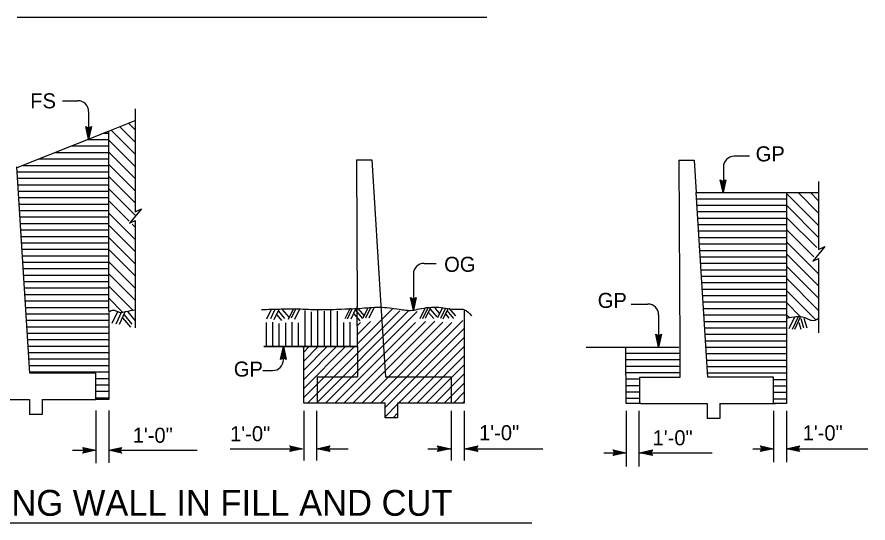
# Model space of a CAD drawing. Extents: x -894 to 866, y -476 to 714.
# Drawn here: x -258.7 to 136.9, y -122.5 to 112.6 of the extents above; entities that cross this region are included whole.
import ezdxf

# ---------------------------------------------------------------- set-up
doc = ezdxf.new("R2010")
doc.units = 0
for name, color, linetype in [('56 Stage 3 Anno', 7, 'Continuous'), ('57 Undefined', 7, 'Continuous'), ('59 Sndwall Anno', 7, 'Continuous'), ('60 Nongeo Data', 7, 'Continuous')]:
    doc.layers.add(name, color=color, linetype=linetype)

msp = doc.modelspace()

# ---------------------------------------------------------------- linework, layer by layer
at = {"layer": '56 Stage 3 Anno'}
for p, q in [((-237.62, 73.72), (-230.47, 73.72)), ((-225.47, 68.72), (-225.47, 55.81)), ((-225.47, 55.81), (-226.8, 61.81)), ((-226.8, 61.81), (-226.8, 61.81)), ((-226.8, 61.81), (-225.47, 61.01)), ((-225.48, 57.2), (-226.44, 61.58)), ((-225.47, 58.57), (-226.1, 61.4)), ((-225.47, 59.96), (-225.74, 61.16)), ((-225.47, 61.01), (-224.13, 61.81)), ((-224.13, 61.81), (-225.47, 55.81)), ((-224.49, 61.59), (-225.47, 57.19)), ((-224.85, 61.36), (-225.47, 58.57)), ((-225.19, 61.18), (-225.47, 59.96)), ((-224.13, 61.81), (-224.13, 61.81)), ((-225.47, 55.81), (-225.47, 55.81)), ((81.76, 47.91), (74.64, 47.91)), ((69.64, 42.91), (69.64, 32.04)), ((69.53, 31.02), (68.2, 37.02)), ((68.2, 37.02), (68.2, 37.02)), ((68.2, 37.02), (69.53, 36.22)), ((69.53, 32.41), (68.56, 36.79)), ((69.53, 33.78), (68.91, 36.61)), ((69.53, 35.16), (69.27, 36.37)), ((69.53, 36.22), (70.87, 37.02)), ((70.87, 37.02), (69.53, 31.02)), ((70.51, 36.8), (69.53, 32.4)), ((70.15, 36.57), (69.53, 33.78)), ((69.81, 36.39), (69.53, 35.16)), ((70.87, 37.02), (70.87, 37.02)), ((69.53, 31.02), (69.53, 31.02)), ((-69.47, -1.88), (-63.8, -1.88)), ((-74.47, -6.88), (-74.47, -23.68)), ((-74.47, -23.68), (-75.8, -17.68)), ((-75.8, -17.68), (-75.8, -17.68)), ((-75.8, -17.68), (-74.47, -18.48)), ((-74.48, -22.29), (-75.45, -17.92)), ((-74.47, -20.92), (-75.1, -18.1)), ((-74.47, -19.54), (-74.74, -18.33)), ((-74.47, -18.48), (-73.13, -17.68)), ((-73.13, -17.68), (-74.47, -23.68)), ((-73.49, -17.9), (-74.47, -22.3)), ((-73.85, -18.13), (-74.47, -20.92)), ((-74.2, -18.31), (-74.47, -19.54)), ((-73.13, -17.68), (-73.13, -17.68)), ((-74.47, -23.68), (-74.47, -23.68)), ((26.77, -20.77), (34.56, -20.77)), ((39.56, -25.77), (39.56, -40.78)), ((39.56, -40.78), (38.23, -34.78)), ((38.23, -34.78), (38.23, -34.78)), ((38.23, -34.78), (39.56, -35.58)), ((39.56, -39.39), (38.59, -35.02)), ((39.56, -38.02), (38.94, -35.2)), ((39.56, -36.64), (39.3, -35.43)), ((39.56, -35.58), (40.9, -34.78)), ((40.9, -34.78), (39.56, -40.78)), ((40.54, -35), (39.56, -39.4)), ((40.18, -35.23), (39.56, -38.02)), ((39.84, -35.41), (39.56, -36.64)), ((40.9, -34.78), (40.9, -34.78)), ((-136.23, -46.59), (-134.89, -40.59)), ((-135.87, -46.37), (-134.89, -41.97)), ((-135.51, -46.14), (-134.89, -43.35)), ((-134.89, -46.69), (-134.89, -40.59)), ((-134.89, -40.59), (-134.89, -40.59)), ((-134.89, -40.59), (-133.56, -46.59)), ((-134.89, -41.98), (-133.92, -46.35)), ((-134.89, -43.35), (-134.27, -46.18)), ((39.56, -40.78), (39.56, -40.78)), ((-134.89, -45.79), (-136.23, -46.59)), ((-136.23, -46.59), (-136.23, -46.59)), ((-135.17, -45.96), (-134.89, -44.73)), ((-134.89, -44.73), (-134.62, -45.94)), ((-133.56, -46.59), (-134.89, -45.79)), ((-133.56, -46.59), (-133.56, -46.59)), ((-144.45, -51.69), (-139.89, -51.69)), ((-222.1, -70.28), (-222.09, -94.74)), ((-216.1, -70.28), (-216.09, -94.61)), ((-125.46, -70.41), (-125.46, -93.52)), ((-119.46, -70.41), (-119.46, -93.52)), ((-56.83, -70.4), (-56.83, -93.51)), ((-50.83, -70.4), (-50.83, -93.51)), ((24.39, -70.4), (24.39, -96.23)), ((30.39, -70.4), (30.39, -96.23)), ((93.01, -70.4), (93.01, -94.32)), ((99.01, -70.4), (99.01, -94.32)), ((-131.16, -88.01), (-131.96, -86.67)), ((-131.96, -86.67), (-131.96, -86.67)), ((-131.96, -86.67), (-125.96, -88.01)), ((-131.74, -87.03), (-127.34, -88.01)), ((-119.31, -88.01), (-113.31, -86.68)), ((-113.31, -86.68), (-114.11, -88.01)), ((-113.31, -86.68), (-113.31, -86.68)), ((-62.37, -88.01), (-63.17, -86.67)), ((-63.17, -86.67), (-63.17, -86.67)), ((-63.17, -86.67), (-57.17, -88.01)), ((-62.96, -87.03), (-58.55, -88.01)), ((-50.53, -88.01), (-44.53, -86.68)), ((-44.53, -86.68), (-45.33, -88.01)), ((-44.53, -86.68), (-44.53, -86.68)), ((87.68, -88.01), (86.88, -86.67)), ((86.88, -86.67), (86.88, -86.67)), ((86.88, -86.67), (92.88, -88.01)), ((87.09, -87.03), (91.5, -88.01)), ((98.98, -88.01), (104.98, -86.68)), ((104.98, -86.68), (104.18, -88.01)), ((104.98, -86.68), (104.98, -86.68)), ((-232.9, -88.77), (-222.1, -88.77)), ((-227.3, -88.77), (-228.1, -87.43)), ((-228.1, -87.43), (-228.1, -87.43)), ((-228.1, -87.43), (-222.1, -88.77)), ((-222.1, -88.77), (-228.1, -90.1)), ((-228.1, -90.1), (-227.3, -88.77)), ((-228.1, -90.1), (-228.1, -90.1)), ((-227.88, -87.78), (-223.48, -88.77)), ((-223.49, -88.77), (-227.86, -89.74)), ((-224.86, -88.77), (-227.68, -89.39)), ((-227.65, -88.14), (-224.86, -88.77)), ((-227.47, -88.49), (-226.24, -88.76)), ((-226.24, -88.76), (-227.45, -89.03)), ((-222.1, -88.77), (-222.1, -88.77)), ((-216.1, -88.77), (-210.1, -87.44)), ((-210.1, -90.11), (-216.1, -88.77)), ((-216.1, -88.77), (-216.1, -88.77)), ((-216.1, -88.77), (-174.92, -88.77)), ((-210.31, -89.75), (-214.72, -88.77)), ((-214.7, -88.76), (-210.33, -87.8)), ((-213.33, -88.77), (-210.51, -88.14)), ((-210.55, -89.39), (-213.33, -88.77)), ((-211.95, -88.77), (-210.74, -88.5)), ((-210.72, -89.05), (-211.95, -88.77)), ((-210.1, -87.44), (-210.9, -88.77)), ((-210.9, -88.77), (-210.1, -90.11)), ((-210.1, -87.44), (-210.1, -87.44)), ((-210.1, -90.11), (-210.1, -90.11)), ((-159.68, -88.01), (-125.96, -88.01)), ((-125.96, -88.01), (-131.96, -89.34)), ((-131.96, -89.34), (-131.16, -88.01)), ((-131.96, -89.34), (-131.96, -89.34)), ((-127.35, -88.01), (-131.72, -88.98)), ((-128.72, -88.01), (-131.55, -88.63)), ((-131.51, -87.38), (-128.72, -88.01)), ((-131.33, -87.73), (-130.1, -88.01)), ((-130.1, -88.01), (-131.31, -88.27)), ((-125.96, -88.01), (-125.96, -88.01)), ((-119.49, -88.01), (-108.76, -88.01)), ((-119.31, -88.01), (-104.7, -88.01)), ((-113.31, -89.35), (-119.31, -88.01)), ((-119.31, -88.01), (-119.31, -88.01)), ((-113.53, -88.99), (-117.93, -88.01)), ((-117.92, -88.01), (-113.55, -87.04)), ((-116.55, -88.01), (-113.72, -87.39)), ((-113.76, -88.63), (-116.55, -88.01)), ((-115.17, -88.01), (-113.96, -87.74)), ((-113.94, -88.29), (-115.17, -88.01)), ((-114.11, -88.01), (-113.31, -89.35)), ((-113.31, -89.35), (-113.31, -89.35)), ((-67.8, -88.01), (-57.17, -88.01)), ((-66.49, -88.01), (-56.81, -88.01)), ((-57.17, -88.01), (-63.17, -89.34)), ((-63.17, -89.34), (-62.37, -88.01)), ((-63.17, -89.34), (-63.17, -89.34)), ((-58.56, -88.01), (-62.94, -88.98)), ((-59.94, -88.01), (-62.76, -88.63)), ((-62.72, -87.38), (-59.94, -88.01)), ((-62.55, -87.73), (-61.32, -88.01)), ((-61.32, -88.01), (-62.53, -88.27)), ((-57.17, -88.01), (-57.17, -88.01)), ((-50.89, -88.01), (-14.25, -88.01)), ((-44.53, -89.35), (-50.53, -88.01)), ((-50.53, -88.01), (-50.53, -88.01)), ((-50.53, -88.01), (-40.15, -88.01)), ((-44.74, -88.99), (-49.15, -88.01)), ((-49.14, -88.01), (-44.76, -87.04)), ((-47.77, -88.01), (-44.94, -87.39)), ((-44.98, -88.63), (-47.77, -88.01)), ((-46.38, -88.01), (-45.18, -87.74)), ((-45.15, -88.29), (-46.38, -88.01)), ((-45.33, -88.01), (-44.53, -89.35)), ((-44.53, -89.35), (-44.53, -89.35)), ((14.07, -89.92), (24.36, -89.92)), ((19.16, -89.92), (18.36, -88.58)), ((18.36, -88.58), (18.36, -88.58)), ((18.36, -88.58), (24.36, -89.92)), ((24.36, -89.92), (18.36, -91.25)), ((18.36, -91.25), (19.16, -89.92)), ((18.58, -88.93), (22.98, -89.91)), ((22.97, -89.92), (18.6, -90.89)), ((21.6, -89.91), (18.77, -90.54)), ((18.81, -89.29), (21.6, -89.91)), ((18.99, -89.64), (20.22, -89.91)), ((20.22, -89.91), (19.01, -90.18)), ((24.36, -89.92), (24.36, -89.92)), ((30.65, -89.92), (36.65, -88.59)), ((36.65, -91.26), (30.65, -89.92)), ((30.65, -89.92), (30.65, -89.92)), ((30.65, -89.92), (64.49, -89.92)), ((36.43, -90.9), (32.03, -89.92)), ((32.04, -89.91), (36.41, -88.94)), ((33.41, -89.92), (36.24, -89.29)), ((36.2, -90.54), (33.41, -89.92)), ((34.79, -89.92), (36, -89.65)), ((36.02, -90.19), (34.79, -89.92)), ((36.65, -88.59), (35.85, -89.92)), ((35.85, -89.92), (36.65, -91.26)), ((36.65, -88.59), (36.65, -88.59)), ((83.29, -88.01), (92.88, -88.01)), ((92.88, -88.01), (86.88, -89.34)), ((86.88, -89.34), (87.68, -88.01)), ((86.88, -89.34), (86.88, -89.34)), ((91.49, -88.01), (87.11, -88.98)), ((90.11, -88.01), (87.29, -88.63)), ((87.33, -87.38), (90.11, -88.01)), ((87.5, -87.73), (88.73, -88.01)), ((88.73, -88.01), (87.52, -88.27)), ((92.88, -88.01), (92.88, -88.01)), ((104.98, -89.35), (98.98, -88.01)), ((98.98, -88.01), (98.98, -88.01)), ((98.98, -88.01), (136.88, -88.01)), ((104.77, -88.99), (100.36, -88.01)), ((100.38, -88.01), (104.75, -87.04)), ((101.75, -88.01), (104.57, -87.39)), ((104.53, -88.63), (101.75, -88.01)), ((103.13, -88.01), (104.34, -87.74)), ((104.36, -88.29), (103.13, -88.01)), ((104.18, -88.01), (104.98, -89.35)), ((104.98, -89.35), (104.98, -89.35)), ((18.36, -91.25), (18.36, -91.25)), ((36.65, -91.26), (36.65, -91.26))]:
    msp.add_line(p, q, dxfattribs=at)
for centre, start, end in [((-230.47, 68.72), 0.0032, 90.0032), ((74.64, 42.91), 90.0033, 180.0033), ((-69.47, -6.88), 90, 180), ((34.56, -25.77), 0, 90), ((-139.89, -46.69), 270, 360)]:
    msp.add_arc(centre, 5, start, end, dxfattribs=at)
at = {"layer": '57 Undefined'}
for p, q in [((-258.61, 112.63), (-40.35, 112.63)), ((-327.06, -122.55), (-19.35, -122.55))]:
    msp.add_line(p, q, dxfattribs=at)
at = {"layer": '59 Sndwall Anno'}
for p, q in [((-140.54, -23.36), (-142.71, -27.86)), ((-138.86, -23.36), (-140.91, -27.61)), ((-136.87, -23.05), (-139.3, -28.11)), ((-135.57, -23.09), (-132.33, -26.87)), ((-130.39, -23.14), (-132.74, -28.02)), ((-129.06, -22.9), (-131.22, -27.4)), ((-127.4, -23.11), (-129.74, -27.98)), ((-103.9, -22.76), (-106.25, -27.64)), ((-102.9, -22.91), (-105.25, -27.79)), ((-101.22, -22.91), (-103.57, -27.79)), ((-101.53, -23.48), (-98.16, -27.43)), ((-100.25, -22.83), (-97.24, -26.35)), ((-95.63, -22.53), (-97.98, -27.41)), ((-94.4, -22.53), (-96.75, -27.41)), ((-92.87, -22.53), (-95.22, -27.41)), ((-69.13, -22.84), (-71.48, -27.71)), ((-67.91, -22.84), (-70.26, -27.71)), ((-66.68, -22.68), (-69.03, -27.56)), ((-66.65, -23.16), (-63.56, -26.78)), ((-64.5, -22.63), (-62.4, -25.08)), ((-60.94, -22.38), (-63.29, -27.25)), ((-59.48, -22.68), (-61.83, -27.56)), ((-58.41, -22.99), (-60.76, -27.87)), ((-57.92, -22.7), (-54.83, -26.32)), ((-211.91, -24.12), (-214.68, -29.87)), ((-210.08, -24.43), (-212.84, -30.17)), ((-208.54, -24.58), (-211.31, -30.33)), ((-209.69, -27.22), (-206.04, -31.5)), ((-208.93, -25.84), (-205.27, -30.12)), ((-207.4, -24.31), (-203.74, -28.59)), ((-137.86, -25.84), (-135.7, -28.38)), ((-137.1, -24.16), (-134.31, -27.43)), ((-102.18, -25.38), (-99.39, -28.65)), ((-67.41, -24.69), (-64.95, -27.57)), ((-59.6, -25.38), (-57.9, -27.38)), ((-58.83, -23.85), (-55.75, -27.47)), ((102.73, -26.87), (100.09, -32.35)), ((104.43, -26.8), (101.66, -32.55)), ((105.42, -26.88), (102.66, -32.62)), ((105.62, -27.58), (106.87, -31.86)), ((107.14, -27.4), (108.43, -31.81)), ((104.69, -29.32), (105.6, -32.41))]:
    msp.add_line(p, q, dxfattribs=at)
for points in [[(-203.83, 48.85), (-215.01, 60.02)], [(-203.83, 54.5), (-210.96, 61.64)], [(-203.83, 60.16), (-206.92, 63.25)], [(-225.87, 55.68), (-216.1, 55.68)], [(-218.36, 58.68), (-216.1, 58.68)], [(-203.83, 43.19), (-216.1, 55.46)], [(-233.38, 52.68), (-216.1, 52.68)], [(-240.89, 49.68), (-216.1, 49.68)], [(-203.83, 37.53), (-216.1, 49.81)], [(-255.92, 43.68), (-216.1, 43.68)], [(-248.41, 46.68), (-216.1, 46.68)], [(-203.83, 31.88), (-216.1, 44.15)], [(-258.65, 40.68), (-216.1, 40.68)], [(-258.46, 37.68), (-216.1, 37.68)], [(-203.83, 26.22), (-216.1, 38.49)], [(-258.27, 34.68), (-216.1, 34.68)], [(-258.08, 31.68), (-216.1, 31.68)], [(-203.83, 20.56), (-216.1, 32.83)], [(-257.89, 28.68), (-216.1, 28.68)], [(57.13, 28.18), (99, 28.18)], [(113.86, 15.77), (99.14, 30.48)], [(113.79, 21.68), (104.44, 31.03)], [(113.79, 27.33), (110.1, 31.03)], [(-257.7, 25.68), (-216.1, 25.68)], [(-206.62, 17.7), (-216.1, 27.18)], [(57.32, 25.18), (99, 25.18)], [(113.79, 10.36), (99.01, 25.15)], [(-257.51, 22.68), (-216.1, 22.68)], [(-203.83, 9.25), (-216.1, 21.52)], [(57.51, 22.18), (99.01, 22.18)], [(-257.32, 19.68), (-216.1, 19.68)], [(-257.13, 16.68), (-216.1, 16.68)], [(-203.83, 3.59), (-216.1, 15.86)], [(-203.83, 14.9), (-205.25, 16.32)], [(57.7, 19.18), (99.01, 19.18)], [(57.89, 16.18), (99.01, 16.18)], [(113.04, 5.45), (99.01, 19.49)], [(-256.94, 13.68), (-216.1, 13.68)], [(58.08, 13.18), (99.01, 13.18)], [(111.71, 1.13), (99.01, 13.83)], [(-256.75, 10.68), (-216.1, 10.68)], [(-203.83, -2.07), (-216.1, 10.21)], [(58.27, 10.18), (99.01, 10.18)], [(113.79, -6.61), (99.01, 8.18)], [(-256.56, 7.68), (-216.1, 7.68)], [(-256.38, 4.68), (-216.1, 4.68)], [(-203.83, -7.72), (-216.1, 4.55)], [(58.46, 7.18), (99.01, 7.18)], [(58.65, 4.18), (99.01, 4.18)], [(-256.19, 1.68), (-216.1, 1.68)], [(58.84, 1.18), (99.01, 1.18)], [(114.04, -12.52), (99.01, 2.52)], [(-256, -1.32), (-216.1, -1.32)], [(-203.83, -13.38), (-216.1, -1.11)], [(59.03, -1.82), (99.01, -1.82)], [(113.79, -17.92), (99.01, -3.14)], [(-255.81, -4.32), (-216.1, -4.32)], [(-255.62, -7.32), (-216.1, -7.32)], [(-203.83, -19.04), (-216.1, -6.77)], [(59.21, -4.82), (99.01, -4.82)], [(59.4, -7.82), (99.01, -7.82)], [(-255.43, -10.32), (-216.1, -10.32)], [(59.59, -10.82), (99.01, -10.82)], [(113.79, -23.58), (99.01, -8.8)], [(-255.24, -13.32), (-216.1, -13.32)], [(-204.68, -23.84), (-216.1, -12.42)], [(59.78, -13.82), (99.01, -13.82)], [(112.56, -28.01), (99.01, -14.45)], [(-255.05, -16.32), (-216.1, -16.32)], [(-254.86, -19.32), (-216.1, -19.32)], [(-209.54, -24.64), (-216.1, -18.08)], [(59.97, -16.82), (99.01, -16.82)], [(-254.67, -22.32), (-216.1, -22.32)], [(-119.5, -66.82), (-76.38, -23.69)], [(-100.5, -39.33), (-84.22, -23.05)], [(60.16, -19.82), (99.01, -19.82)], [(60.35, -22.82), (99.01, -22.82)], [(105.72, -26.82), (99.01, -20.11)], [(-254.48, -25.32), (-216.1, -25.32)], [(-124.8, -40.59), (-124.8, -23.82)], [(-123.74, -66.82), (-80.81, -23.88)], [(-121.8, -40.59), (-121.8, -24.33)], [(-118.8, -40.59), (-118.8, -23.82)], [(-115.8, -40.59), (-115.8, -24.07)], [(-115.26, -66.82), (-72.72, -24.28)], [(-112.8, -40.59), (-112.8, -23.82)], [(-109.8, -40.59), (-109.8, -24.07)], [(60.54, -25.82), (99.01, -25.82)], [(100.5, -27.26), (99.01, -25.77)], [(-254.29, -28.32), (-216.1, -28.32)], [(-254.1, -31.32), (-216.1, -31.32)], [(-142.8, -40.59), (-142.8, -29.32)], [(-139.8, -40.59), (-139.8, -29.18)], [(-136.8, -40.59), (-136.8, -29.87)], [(-133.8, -40.59), (-133.8, -29.59)], [(-130.8, -40.59), (-130.8, -29.18)], [(-127.8, -40.59), (-127.8, -29.46)], [(-111.02, -66.82), (-73.54, -29.34)], [(-106.8, -40.59), (-106.8, -29.32)], [(-106.78, -66.82), (-68.88, -28.92)], [(-103.8, -40.59), (-103.8, -29.18)], [(-102.53, -66.82), (-64.43, -28.72)], [(-100.55, -30.89), (-99, -29.34)], [(-100.53, -35.11), (-94.34, -28.93)], [(-98.29, -66.82), (-60.74, -29.27)], [(-94.05, -66.82), (-56.63, -29.4)], [(-89.81, -66.82), (-51.39, -28.4)], [(60.73, -28.82), (99.01, -28.82)], [(-253.92, -34.32), (-216.1, -34.32)], [(-87.64, -68.9), (-50.84, -32.09)], [(60.92, -31.82), (99.01, -31.82)], [(61.11, -34.82), (99.01, -34.82)], [(-253.73, -37.32), (-216.1, -37.32)], [(-81.32, -66.82), (-50.84, -36.33)], [(61.3, -37.82), (99.01, -37.82)], [(-253.54, -40.32), (-216.1, -40.32)], [(-253.35, -43.32), (-216.1, -43.32)], [(-125.46, -64.29), (-101.76, -40.59)], [(-125.46, -60.05), (-106, -40.59)], [(-125.46, -55.8), (-110.25, -40.59)], [(-125.46, -51.56), (-114.49, -40.59)], [(-125.46, -47.32), (-118.73, -40.59)], [(-125.46, -43.08), (-122.97, -40.59)], [(-77.08, -66.82), (-50.84, -40.58)], [(61.49, -40.82), (99.01, -40.82)], [(-253.16, -46.32), (-216.1, -46.32)], [(-72.83, -66.82), (-50.83, -44.82)], [(24.38, -43.61), (49.36, -43.61)], [(24.38, -46.61), (49.38, -46.61)], [(61.67, -43.82), (99.01, -43.82)], [(61.86, -46.82), (99.01, -46.82)], [(-252.97, -49.32), (-216.1, -49.32)], [(-68.59, -66.82), (-50.83, -49.06)], [(24.38, -49.61), (49.39, -49.61)], [(62.05, -49.82), (99.01, -49.82)], [(-252.78, -52.32), (-216.1, -52.32)], [(-222.1, -55.32), (-216.1, -55.32)], [(-64.35, -66.82), (-50.83, -53.3)], [(24.38, -52.61), (49.41, -52.61)], [(62.24, -52.82), (99.01, -52.82)], [(-222.1, -58.32), (-216.1, -58.32)], [(-60.11, -66.82), (-50.83, -57.55)], [(24.39, -55.61), (30.64, -55.61)], [(24.39, -58.61), (30.64, -58.61)], [(93.01, -55.82), (99.01, -55.82)], [(93.01, -58.82), (99.01, -58.82)], [(-222.1, -61.32), (-216.1, -61.32)], [(-55.86, -66.82), (-50.83, -61.79)], [(24.39, -61.61), (30.64, -61.61)], [(93.01, -61.82), (99.01, -61.82)], [(-222.1, -64.32), (-216.1, -64.32), (-216.1, -64.32)], [(-51.62, -66.82), (-50.83, -66.03)], [(24.39, -64.61), (30.64, -64.61)], [(93.01, -64.82), (99.01, -64.82)], [(-87.64, -73.14), (-81.81, -67.31)], [(-83.93, -73.67), (-81.81, -71.56)]]:
    msp.add_lwpolyline(points, dxfattribs=at)
at = {"layer": '60 Nongeo Data'}
for p, q in [((-203.86, 69.97), (-203.86, 22.09)), ((-216.16, 59.56), (-203.83, 64.49)), ((-258.6, 42.62), (-216.16, 59.56)), ((-216.1, -24.3), (-216.1, 59.45)), ((-100.95, 46.31), (-93.84, 46.3)), ((-100.95, 46.31), (-100.59, -22.28)), ((-93.84, 46.3), (-89.55, -21.68)), ((48.89, 46.06), (56.01, 46.06)), ((48.89, 46.06), (49.34, -40.39)), ((56.01, 46.06), (56.96, 31)), ((-252.74, -52.95), (-258.8, 43.04)), ((113.83, 36.22), (113.83, 4.52)), ((56.93, 31.03), (98.41, 31.03)), ((62.37, -54.79), (56.96, 31)), ((98.41, 31.03), (113.79, 31.03)), ((99, 31.03), (99.01, -27.92)), ((-200.81, 23.51), (-206.47, 16.77)), ((-203.86, 22.09), (-200.81, 23.51)), ((-206.47, 16.77), (-203.83, 18)), ((-203.83, 18), (-203.83, -31.78)), ((116.88, 5.95), (111.21, -0.8)), ((113.83, 4.52), (116.88, 5.95)), ((111.21, -0.8), (113.85, 0.43)), ((113.85, 0.43), (113.85, -34.19)), ((-100.5, -40.59), (-100.6, -21.9)), ((-89.55, -21.68), (-87.48, -54.54)), ((-50.84, -23.3), (-50.83, -66.82)), ((-216.1, -24.64), (-216.1, -65.23)), ((99.01, -27.92), (99.01, -67.07)), ((-100.5, -40.59), (-143.91, -40.59)), ((-143.91, -40.59), (-100.5, -40.59)), ((-125.46, -66.81), (-125.46, -40.59)), ((-100.5, -40.59), (-100.42, -54.69)), ((5.93, -40.84), (24.3, -40.84)), ((24.3, -40.84), (48.98, -40.84)), ((24.39, -67.05), (24.38, -40.83)), ((49.34, -40.39), (49.42, -54.94)), ((49.35, -41.11), (49.42, -54.94)), ((-222.1, -52.95), (-252.74, -52.95)), ((-222.1, -65.24), (-222.1, -52.95)), ((-119.2, -54.69), (-100.42, -54.69)), ((-119.2, -54.69), (-119.2, -66.82)), ((-87.48, -54.54), (-56.83, -54.54)), ((-56.83, -54.54), (-56.83, -66.83)), ((30.64, -54.94), (30.64, -67.07)), ((49.42, -54.94), (30.64, -54.94)), ((93.01, -54.79), (62.37, -54.79)), ((93.01, -67.08), (93.01, -54.79)), ((-284.19, -65.23), (-252.9, -65.23)), ((-252.9, -65.23), (-252.9, -72.08)), ((-247.08, -65.23), (-247.08, -72.08)), ((-247.08, -65.23), (-222.1, -65.23)), ((-216.1, -65.23), (-221.85, -65.23)), ((-216.08, -65.23), (-216.08, -65.23)), ((-87.64, -66.82), (-125.46, -66.82)), ((-87.64, -73.67), (-87.64, -66.82)), ((-50.83, -66.82), (-81.81, -66.82)), ((-81.81, -66.82), (-81.81, -73.67)), ((-50.82, -66.82), (-50.82, -66.82)), ((31.35, -67.06), (24.39, -67.06)), ((31.35, -67.06), (62.2, -67.07)), ((62.2, -67.07), (62.2, -73.92)), ((68.03, -67.06), (68.03, -73.92)), ((68.03, -67.06), (93.89, -67.07)), ((99.01, -67.07), (92.81, -67.07)), ((99.02, -67.07), (99.02, -67.07)), ((-247.08, -72.08), (-252.9, -72.08)), ((-81.81, -73.67), (-87.64, -73.67)), ((68.03, -73.92), (62.2, -73.92))]:
    msp.add_line(p, q, dxfattribs=at)
for points in [[(-215.54, -24.29), (-216.1, -23.74)], [(-139.94, -40.59), (-139.94, -40.59)], [(-127.22, -40.59), (-127.21, -40.59)]]:
    msp.add_lwpolyline(points, dxfattribs=at)
for points in [[(-203.83, -23.7), (-208.37, -24.45), (-210.67, -24.82), (-214.04, -23.71), (-215.92, -24.44)], [(-145.02, -23.38), (-135.87, -23.06), (-126.97, -23.07), (-117.45, -23.38), (-107.8, -23.13), (-101.75, -22.87)], [(-101.75, -22.87), (-99.62, -22.78), (-90.17, -22.23), (-81.05, -23.19), (-74.99, -23.68), (-71.74, -23.05), (-62.64, -22.31), (-54.32, -23.22), (-50.67, -23.44), (-47.49, -26.2)], [(113.79, -27.69), (110.65, -28.5), (109, -27.76), (103.68, -26.72), (99.04, -27.5)]]:
    msp.add_spline(points, degree=3, dxfattribs=at)

# ---------------------------------------------------------------- texts
at = {"layer": '57 Undefined'}
for s, height, p in [('FS ', 7, (-252.58, 70.18)), ('GP ', 7, (84.68, 45.53)), ('OG ', 7, (-60.15, -5.81)), ('GP ', 7, (11.24, -22.6)), ('GP ', 7, (-157.94, -54.51)), ('1\'-0"', 7, (-204.95, -85.28)), ('1\'-0"', 7, (-159.65, -84.55)), ('1\'-0"', 7, (-43.91, -84.08)), ('1\'-0"', 7, (106.51, -84.16)), ('1\'-0"', 7, (36.75, -86.44)), ('RETAINING WALL IN FILL AND CUT', 12, (-324.64, -119.2))]:
    msp.add_text(s, height=height, dxfattribs=at).set_placement(p)

doc.saveas('drawing.dxf')
